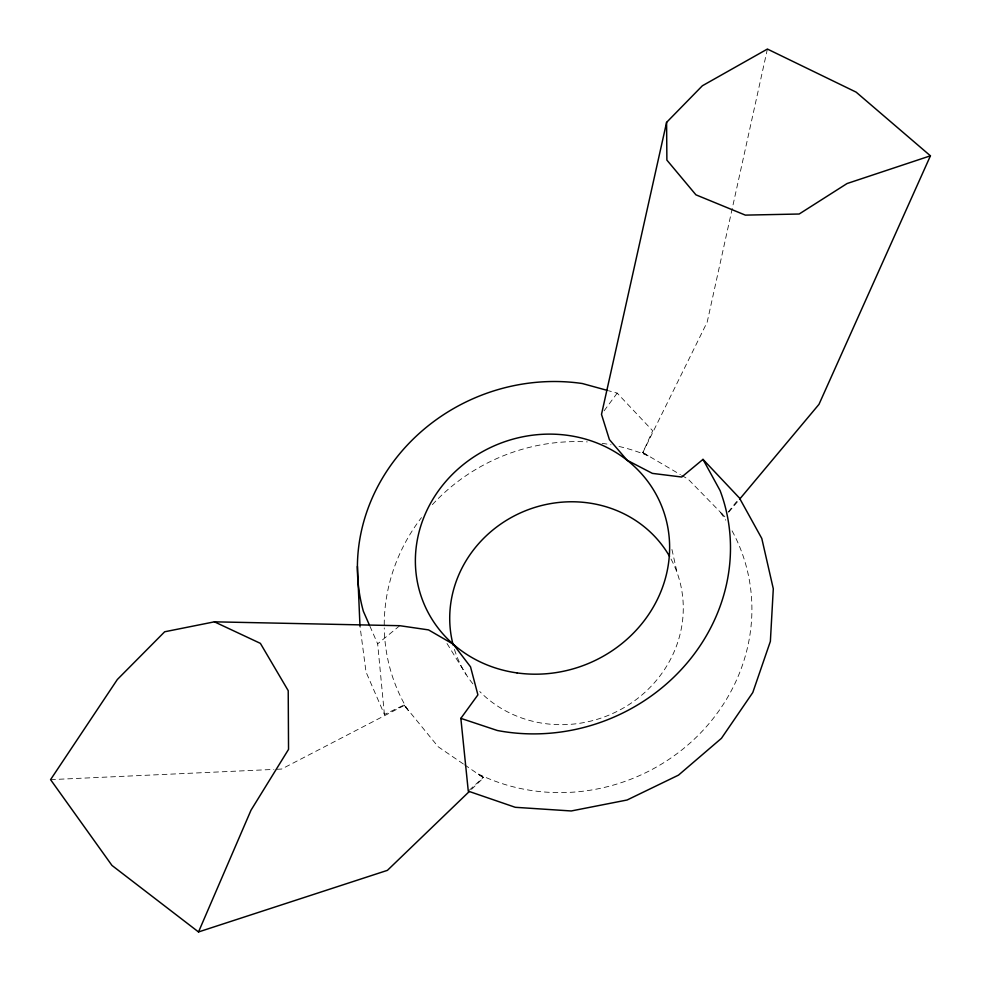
<?xml version="1.0" encoding="UTF-8"?>
<svg xmlns="http://www.w3.org/2000/svg" width="981" height="981" viewBox="0 0 981 981"><rect width="100%" height="100%" fill="white"/><g stroke="black" fill="none" stroke-linecap="round" stroke-linejoin="round"><path stroke-width="0.74" stroke-dasharray="4.91 3.68" d="M471.53 789.349L483.547 777.774L477.207 773.433A185.434 173.821 -22.1 0 0 694.989 738.497A185.434 173.821 -22.1 0 0 731.949 530.611M463.351 763.978L438.188 746.774L404.049 704.996L384.417 714.499L366.011 671.96L359.978 626.025M767.4 49.05L707.191 322.111L642.837 452.56L652.684 430.782L617.184 393.111L608.465 390.72M604.112 410.818L617.184 393.111M728.233 511.996L738.521 499.182M728.809 512.107L738.619 500.396M469.372 790.146L483.621 777.099M384.417 714.499L377.66 643.843L399.745 625.694M403.939 705.609L281.584 769.055L275.465 769.337M50.571 779.637L273.932 769.411M642.481 452.462L649.079 456.226A185.434 173.821 -22.1 0 0 618.545 446.343M642.837 452.56L680.373 474.62M681.685 475.393L688.208 479.219L724.898 516.791L719.76 511.53A185.434 173.821 -22.1 0 1 725.744 520.175M464.614 764.837L483.547 777.774M404.049 704.996L408.636 711.262A185.434 173.821 -22.1 0 1 384.258 627.889M447.005 643.511L466.061 674.401M369.911 626.185L377.66 643.843M671.936 549.47L677.172 572.929M384.233 624.897A185.434 173.821 -22.1 0 1 421.474 517.612M432.388 504.639A185.434 173.821 -22.1 0 1 587.288 441.904M602.113 443.338A185.434 173.821 -22.1 0 1 611.04 444.785M671.016 559.035A117.806 110.375 -22.1 0 1 632.242 702.408A117.806 110.375 -22.1 0 1 479.758 691.531M472.879 683.843A117.806 110.375 -22.1 0 1 454.056 648.159"/><path stroke-width="1.47" d="M739.588 499.219L818.976 404.356L930.429 155.82L856.119 92.128L767.4 49.05L702.359 85.776L666.59 122.367L601.5 414.362L609.397 439.598L627.117 460.248L652.377 473.382L681.721 477.024L702.997 459.378L739.453 498.017L761.796 538.471L773.298 588.772L770.367 641.39L752.783 692.537L721.44 738.325L678.484 775.137L627.092 800.005L571.249 810.968L515.27 807.302L468.28 791.152L460.849 718.362L477.906 694.867L470.524 666.822L453.247 644.198L428.538 629.9L399.745 625.694L214.41 621.831L164.673 631.776L117.34 679.514L50.571 779.637L111.957 865.426L198.518 931.95L387.409 870.355L469.347 791.446M198.518 931.95L251.001 810.22L288.537 749.386L288.218 690.673L260.382 643.364L214.41 621.831M930.429 155.82L847.069 183.533L799.172 214.017L745.339 215.121L695.921 194.827L666.884 160.099L666.59 122.367M607.006 390.315L582.297 383.522A188.524 174.078 -22.1 0 0 363.35 611.249L369.31 624.836M460.849 718.362L497.318 730.489A188.524 174.078 -22.1 0 0 681.182 669.667A188.524 174.078 -22.1 0 0 720.103 490.598L702.997 459.378M359.978 626.025L357.415 566.38M453.234 645.265A117.806 110.375 -22.1 0 1 524.479 511.162A117.806 110.375 -22.1 0 1 669.533 556.362M517.048 672.917A128.474 118.578 -22.1 0 0 663.095 509.875A128.474 118.578 -22.1 0 0 447.373 479.672A128.474 118.578 -22.1 0 0 517.048 672.917"/></g></svg>
